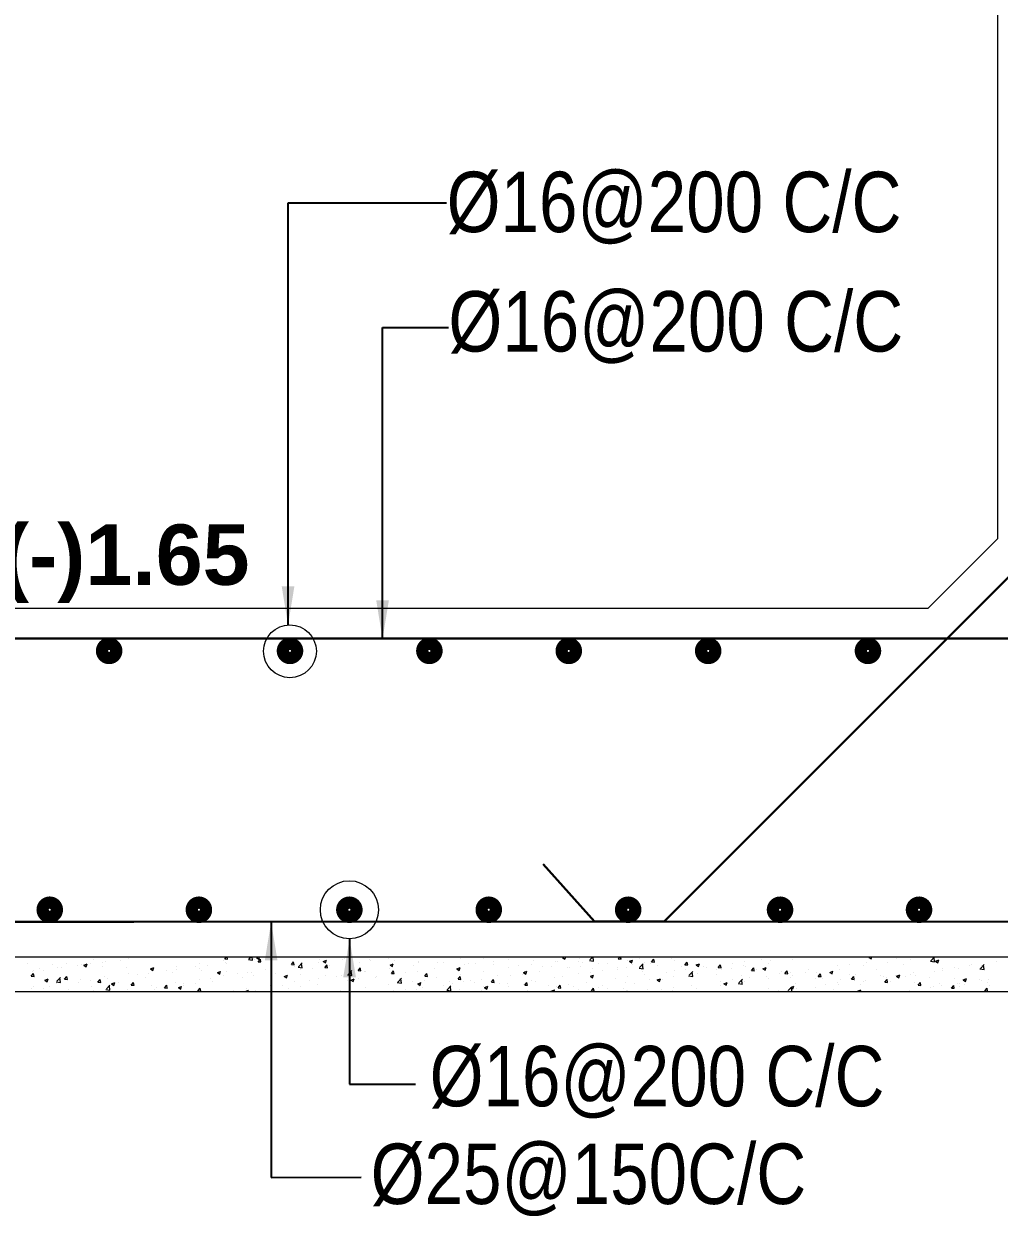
# Model space of a CAD drawing. Extents: x -119161 to 3778985, y -718511 to -30958.
# Drawn here: x 2988779 to 2992326, y -265486 to -261150 of the extents above; entities that cross this region are included whole.
import ezdxf

# ---------------------------------------------------------------- set-up
doc = ezdxf.new("R2010")
doc.units = 0
doc.header["$MEASUREMENT"] = 0
doc.layers.add('Dim', color=7, linetype='CONTINUOUS', lineweight=9)
doc.layers.add('ROD', color=1, linetype='CONTINUOUS', lineweight=30)
for name, color, linetype in [('LINE', 7, 'CONTINUOUS'), ('TEXT', 10, 'CONTINUOUS'), ('TXT', 7, 'CONTINUOUS')]:
    doc.layers.add(name, color=color, linetype=linetype)
doc.styles.add('ARIAL', font='ARIALN.TTF')
doc.dimstyles.new('dim_70', dxfattribs={"dimtxt": 140, "dimasz": 140, "dimexe": 70, "dimexo": 40, "dimgap": 50, "dimtad": 1, "dimdec": 0, "dimzin": 0, "dimdsep": 46, "dimtxsty": 'ARIAL', "dimcen": 0.09, "dimclrd": 5, "dimclre": 5, "dimclrt": 7, "dimadec": 0, "dimazin": 0, "dimtfac": 1, "dimtdec": 0, "dimtmove": 0, "dimatfit": 3, "dimfxl": 1, "dimtolj": 1, "dimtzin": 0, "dimarcsym": 0})

msp = doc.modelspace()

# ---------------------------------------------------------------- linework, layer by layer
at = {"layer": 'Dim', "color": 2, "ltscale": 50}
for p, q in [((2989031.1, -264550.9, 0), (2989031.1, -264550.9, 0)), ((2989160.8, -264547.4, 0), (2989160.8, -264547.4, 0)), ((2989509.7, -264549.8, 0), (2989515.9, -264542.4, 0)), ((2989509.7, -264549.8, 0), (2989519.8, -264550.7, 0)), ((2989519.7, -264550.8, 0), (2989518.2, -264542.4, 0)), ((2989593.2, -264543.7, 0), (2989593.2, -264543.7, 0)), ((2989595.8, -264552.4, 0), (2989610.8, -264554.7, 0)), ((2989597.7, -264550.4, 0), (2989605.4, -264542.4, 0)), ((2989610.8, -264554.7, 0), (2989609.4, -264542.4, 0)), ((2989615.5, -264550.3, 0), (2989615.5, -264550.3, 0)), ((2989617.4, -264550.9, 0), (2989617.4, -264550.9, 0)), ((2989624.9, -264545.5, 0), (2989633.1, -264542.4, 0)), ((2989624.9, -264545.5, 0), (2989633.3, -264551.2, 0)), ((2989630.9, -264560.5, 0), (2989639, -264550.7, 0)), ((2989633.3, -264551.2, 0), (2989636.2, -264542.4, 0)), ((2989640.9, -264561.4, 0), (2989639, -264550.8, 0)), ((2989659.7, -264545.4, 0), (2989659.7, -264545.4, 0)), ((2989853.1, -264553.5, 0), (2989853.1, -264553.5, 0)), ((2989854.8, -264544.6, 0), (2989854.8, -264544.6, 0)), ((2989945, -264548.4, 0), (2989945, -264548.4, 0)), ((2990035.2, -264552.2, 0), (2990035.2, -264552.2, 0)), ((2990105.3, -264547.5, 0), (2990105.3, -264547.5, 0)), ((2990311.9, -264545, 0), (2990311.9, -264545, 0)), ((2990360.4, -264544.8, 0), (2990360.4, -264544.8, 0)), ((2990368.8, -264550, 0), (2990368.8, -264550, 0)), ((2990450.7, -264548.6, 0), (2990450.7, -264548.6, 0)), ((2990540.9, -264552.4, 0), (2990540.9, -264552.4, 0)), ((2990593.7, -264544, 0), (2990593.7, -264544, 0)), ((2990738.4, -264545.2, 0), (2990745.6, -264542.4, 0)), ((2990738.4, -264545.2, 0), (2990746.8, -264550.8, 0)), ((2990746.8, -264550.8, 0), (2990749.6, -264542.4, 0)), ((2990799.8, -264547.4, 0), (2990799.8, -264547.4, 0)), ((2990837.8, -264553.6, 0), (2990848.6, -264542.4, 0)), ((2990850.9, -264557.9, 0), (2990849.1, -264542.4, 0)), ((2990896.3, -264544.3, 0), (2990896.3, -264544.3, 0)), ((2990940.8, -264550, 0), (2990947.2, -264542.4, 0)), ((2990940.8, -264550, 0), (2990950.9, -264550.9, 0)), ((2990950.9, -264550.9, 0), (2990949.3, -264542.4, 0)), ((2991017.6, -264549, 0), (2991017.6, -264549, 0)), ((2991062, -264560.6, 0), (2991070.2, -264550.9, 0)), ((2991072.1, -264561.5, 0), (2991070.1, -264550.9, 0)), ((2991133.9, -264547.6, 0), (2991133.9, -264547.6, 0)), ((2991229.8, -264545.6, 0), (2991229.8, -264545.6, 0)), ((2991463.2, -264551.1, 0), (2991463.2, -264551.1, 0)), ((2991851.9, -264544.8, 0), (2991858.2, -264542.4, 0)), ((2991851.9, -264544.8, 0), (2991860.3, -264550.5, 0)), ((2991860.2, -264550.5, 0), (2991863, -264542.4, 0)), ((2991951.6, -264547.6, 0), (2991951.6, -264547.6, 0)), ((2992005.4, -264551.9, 0), (2992005.4, -264551.9, 0)), ((2992077.9, -264556.8, 0), (2992091.1, -264543.1, 0)), ((2992091.1, -264561.1, 0), (2992089.2, -264545, 0)), ((2988793.2, -264565.9, 0), (2988793.2, -264565.9, 0)), ((2988809.6, -264596.5, 0), (2988809.6, -264596.5, 0)), ((2988815.5, -264593.6, 0), (2988815.5, -264593.6, 0)), ((2988834, -264584.8, 0), (2988834, -264584.8, 0)), ((2988851.9, -264590.9, 0), (2988851.9, -264590.9, 0)), ((2988883.4, -264569.7, 0), (2988883.4, -264569.7, 0)), ((2988900.9, -264582.8, 0), (2988900.9, -264582.8, 0)), ((2988915.9, -264582.5, 0), (2988915.9, -264582.5, 0)), ((2988932.6, -264567.8, 0), (2988932.6, -264567.8, 0)), ((2988973.6, -264573.5, 0), (2988973.6, -264573.5, 0)), ((2988988.7, -264570.1, 0), (2988988.7, -264570.1, 0)), ((2988997.1, -264573, 0), (2989009, -264568.4, 0)), ((2988997.2, -264573, 0), (2989005.6, -264578.6, 0)), ((2989005.5, -264578.6, 0), (2989008.9, -264568.4, 0)), ((2989022.7, -264568.4, 0), (2989022.7, -264568.4, 0)), ((2989063.8, -264577.3, 0), (2989063.8, -264577.3, 0)), ((2989065, -264562.9, 0), (2989065, -264562.9, 0)), ((2989075.4, -264558.2, 0), (2989075.4, -264558.2, 0)), ((2989129, -264554.4, 0), (2989129, -264554.4, 0)), ((2989154, -264581.1, 0), (2989154, -264581.1, 0)), ((2989240, -264586.5, 0), (2989251.9, -264582, 0)), ((2989240, -264586.5, 0), (2989248.4, -264592.2, 0)), ((2989244.2, -264585, 0), (2989244.2, -264585, 0)), ((2989246.5, -264591, 0), (2989246.5, -264591, 0)), ((2989248.4, -264592.2, 0), (2989251.8, -264582, 0)), ((2989297.6, -264593, 0), (2989297.6, -264593, 0)), ((2989333.3, -264579.1, 0), (2989333.3, -264579.1, 0)), ((2989334.4, -264588.8, 0), (2989334.4, -264588.8, 0)), ((2989404.3, -264579, 0), (2989404.3, -264579, 0)), ((2989418.4, -264584.1, 0), (2989418.4, -264584.1, 0)), ((2989418.6, -264568.3, 0), (2989418.6, -264568.3, 0)), ((2989424.7, -264592.6, 0), (2989424.7, -264592.6, 0)), ((2989446.6, -264573.4, 0), (2989446.6, -264573.4, 0)), ((2989482.9, -264600, 0), (2989494.7, -264595.5, 0)), ((2989491.3, -264605.7, 0), (2989494.7, -264595.5, 0)), ((2989506.4, -264555.6, 0), (2989506.4, -264555.6, 0)), ((2989510.6, -264565, 0), (2989510.6, -264565, 0)), ((2989514.9, -264596.4, 0), (2989514.9, -264596.4, 0)), ((2989516.9, -264567.2, 0), (2989516.9, -264567.2, 0)), ((2989630.9, -264560.4, 0), (2989641, -264561.3, 0)), ((2989656, -264587.4, 0), (2989656, -264587.4, 0)), ((2989676.5, -264589.1, 0), (2989676.5, -264589.1, 0)), ((2989752.1, -264571.1, 0), (2989760.2, -264561.3, 0)), ((2989752.1, -264571.1, 0), (2989762.2, -264571.9, 0)), ((2989754.6, -264570.4, 0), (2989754.6, -264570.4, 0)), ((2989762.2, -264572, 0), (2989760.2, -264561.4, 0)), ((2989764.3, -264576.5, 0), (2989764.3, -264576.5, 0)), ((2989776.2, -264580.3, 0), (2989791.2, -264582.7, 0)), ((2989778, -264578.4, 0), (2989791.2, -264564.7, 0)), ((2989785.9, -264589.5, 0), (2989785.9, -264589.5, 0)), ((2989791.2, -264582.6, 0), (2989789.3, -264566.6, 0)), ((2989828.2, -264584, 0), (2989828.2, -264584, 0)), ((2989851, -264564.6, 0), (2989851, -264564.6, 0)), ((2989867.8, -264559.1, 0), (2989879.6, -264554.5, 0)), ((2989867.8, -264559.1, 0), (2989876.2, -264564.7, 0)), ((2989873.3, -264581.7, 0), (2989881.5, -264572, 0)), ((2989873.3, -264581.7, 0), (2989883.4, -264582.5, 0)), ((2989876.1, -264564.7, 0), (2989879.6, -264554.5, 0)), ((2989883.4, -264582.6, 0), (2989881.4, -264572, 0)), ((2989892.3, -264575.5, 0), (2989892.3, -264575.5, 0)), ((2989936.4, -264553.7, 0), (2989936.4, -264553.7, 0)), ((2989958.4, -264606.3, 0), (2989971.6, -264592.6, 0)), ((2989971.5, -264610.6, 0), (2989969.7, -264594.6, 0)), ((2989994.5, -264592.3, 0), (2990002.7, -264582.6, 0)), ((2989994.5, -264592.3, 0), (2990004.6, -264593.1, 0)), ((2989999, -264561.5, 0), (2989999, -264561.5, 0)), ((2990004.6, -264593.2, 0), (2990002.6, -264582.6, 0)), ((2990016.2, -264595.8, 0), (2990016.2, -264595.8, 0)), ((2990041.3, -264555.9, 0), (2990041.3, -264555.9, 0)), ((2990108.9, -264585.4, 0), (2990108.9, -264585.4, 0)), ((2990110.6, -264572.6, 0), (2990122.5, -264568.1, 0)), ((2990110.6, -264572.6, 0), (2990119.1, -264578.3, 0)), ((2990114.8, -264578.8, 0), (2990114.8, -264578.8, 0)), ((2990115.7, -264602.9, 0), (2990123.9, -264593.2, 0)), ((2990119, -264578.3, 0), (2990122.4, -264568.1, 0)), ((2990125.8, -264603.8, 0), (2990123.8, -264593.2, 0)), ((2990125.4, -264556.1, 0), (2990125.4, -264556.1, 0)), ((2990194.3, -264574.6, 0), (2990194.3, -264574.6, 0)), ((2990209.9, -264594.5, 0), (2990209.9, -264594.5, 0)), ((2990213.3, -264561.9, 0), (2990213.3, -264561.9, 0)), ((2990215.6, -264559.9, 0), (2990215.6, -264559.9, 0)), ((2990273.9, -264586.1, 0), (2990273.9, -264586.1, 0)), ((2990282, -264561.9, 0), (2990282, -264561.9, 0)), ((2990305.9, -264563.7, 0), (2990305.9, -264563.7, 0)), ((2990353.5, -264586.1, 0), (2990365.4, -264581.6, 0)), ((2990353.5, -264586.1, 0), (2990361.9, -264591.8, 0)), ((2990361.9, -264591.8, 0), (2990365.3, -264581.6, 0)), ((2990380.6, -264572.1, 0), (2990380.6, -264572.1, 0)), ((2990396.1, -264567.5, 0), (2990396.1, -264567.5, 0)), ((2990422.9, -264566.5, 0), (2990422.9, -264566.5, 0)), ((2990452.1, -264595.5, 0), (2990452.1, -264595.5, 0)), ((2990486.3, -264571.3, 0), (2990486.3, -264571.3, 0)), ((2990486.9, -264558.1, 0), (2990486.9, -264558.1, 0)), ((2990539.9, -264582.8, 0), (2990539.9, -264582.8, 0)), ((2990576.5, -264575.1, 0), (2990576.5, -264575.1, 0)), ((2990596.4, -264599.7, 0), (2990608.2, -264595.1, 0)), ((2990600.6, -264595.1, 0), (2990600.6, -264595.1, 0)), ((2990604.8, -264605.3, 0), (2990608.2, -264595.1, 0)), ((2990626.7, -264570.9, 0), (2990626.7, -264570.9, 0)), ((2990631.1, -264556.2, 0), (2990631.1, -264556.2, 0)), ((2990655.5, -264596.7, 0), (2990655.5, -264596.7, 0)), ((2990666.7, -264578.9, 0), (2990666.7, -264578.9, 0)), ((2990699.2, -264578.2, 0), (2990699.2, -264578.2, 0)), ((2990712, -264560.1, 0), (2990712, -264560.1, 0)), ((2990721.3, -264560, 0), (2990721.3, -264560, 0)), ((2990756.9, -264582.7, 0), (2990756.9, -264582.7, 0)), ((2990762.2, -264582.6, 0), (2990762.2, -264582.6, 0)), ((2990797.7, -264561.2, 0), (2990797.7, -264561.2, 0)), ((2990804.6, -264577, 0), (2990804.6, -264577, 0)), ((2990811.5, -264563.8, 0), (2990811.5, -264563.8, 0)), ((2990835.9, -264555.6, 0), (2990851, -264557.9, 0)), ((2990847.2, -264586.6, 0), (2990847.2, -264586.6, 0)), ((2990868.6, -264568.6, 0), (2990868.6, -264568.6, 0)), ((2990884.5, -264591.8, 0), (2990884.5, -264591.8, 0)), ((2990901.7, -264567.7, 0), (2990901.7, -264567.7, 0)), ((2990936.8, -264581.4, 0), (2990936.8, -264581.4, 0)), ((2990937.4, -264590.4, 0), (2990937.4, -264590.4, 0)), ((2990969.9, -264581, 0), (2990969.9, -264581, 0)), ((2990975.3, -264554.6, 0), (2990975.3, -264554.6, 0)), ((2990981.3, -264558.7, 0), (2990993.1, -264554.2, 0)), ((2990981.3, -264558.7, 0), (2990989.7, -264564.4, 0)), ((2990989.6, -264564.4, 0), (2990993.1, -264554.2, 0)), ((2990992, -264571.5, 0), (2990992, -264571.5, 0)), ((2991016.3, -264583.5, 0), (2991031.3, -264585.9, 0)), ((2991018.2, -264581.6, 0), (2991031.3, -264567.9, 0)), ((2991027.6, -264594.2, 0), (2991027.6, -264594.2, 0)), ((2991031.3, -264585.8, 0), (2991029.4, -264569.8, 0)), ((2991035.3, -264564.5, 0), (2991035.3, -264564.5, 0)), ((2991057.7, -264568.3, 0), (2991057.7, -264568.3, 0)), ((2991062, -264560.6, 0), (2991072.1, -264561.5, 0)), ((2991082.2, -264575.3, 0), (2991082.2, -264575.3, 0)), ((2991143.9, -264593.2, 0), (2991143.9, -264593.2, 0)), ((2991144.4, -264556.4, 0), (2991144.4, -264556.4, 0)), ((2991172.4, -264579.1, 0), (2991172.4, -264579.1, 0)), ((2991183.2, -264571.2, 0), (2991191.4, -264561.5, 0)), ((2991183.2, -264571.2, 0), (2991193.3, -264572.1, 0)), ((2991186.2, -264587.6, 0), (2991186.2, -264587.6, 0)), ((2991193.3, -264572.1, 0), (2991191.4, -264561.5, 0)), ((2991198.5, -264609.6, 0), (2991211.7, -264595.8, 0)), ((2991224.1, -264572.2, 0), (2991236, -264567.7, 0)), ((2991224.1, -264572.2, 0), (2991232.6, -264577.9, 0)), ((2991232.5, -264577.9, 0), (2991235.9, -264567.7, 0)), ((2991250.2, -264579.2, 0), (2991250.2, -264579.2, 0)), ((2991262.6, -264582.9, 0), (2991262.6, -264582.9, 0)), ((2991297, -264589.8, 0), (2991297, -264589.8, 0)), ((2991304.5, -264581.8, 0), (2991312.6, -264572.1, 0)), ((2991304.5, -264581.8, 0), (2991314.6, -264582.7, 0)), ((2991314.5, -264582.7, 0), (2991312.6, -264572.1, 0)), ((2991315.5, -264589.2, 0), (2991315.5, -264589.2, 0)), ((2991352.8, -264586.7, 0), (2991352.8, -264586.7, 0)), ((2991356.9, -264565.1, 0), (2991356.9, -264565.1, 0)), ((2991395.5, -264572.9, 0), (2991395.5, -264572.9, 0)), ((2991399.2, -264559.6, 0), (2991399.2, -264559.6, 0)), ((2991402.3, -264577.3, 0), (2991402.3, -264577.3, 0)), ((2991425.7, -264592.4, 0), (2991433.8, -264582.7, 0)), ((2991425.7, -264592.4, 0), (2991435.8, -264593.3, 0)), ((2991435.7, -264593.3, 0), (2991433.8, -264582.8, 0)), ((2991443, -264590.5, 0), (2991443, -264590.5, 0)), ((2991467, -264585.8, 0), (2991478.9, -264581.2, 0)), ((2991467, -264585.8, 0), (2991475.4, -264591.4, 0)), ((2991475.4, -264591.4, 0), (2991478.8, -264581.2, 0)), ((2991487.6, -264566.4, 0), (2991487.6, -264566.4, 0)), ((2991494.1, -264556, 0), (2991494.1, -264556, 0)), ((2991533.3, -264594.3, 0), (2991533.3, -264594.3, 0)), ((2991546.9, -264603, 0), (2991555, -264593.3, 0)), ((2991557, -264604, 0), (2991555, -264593.4, 0)), ((2991575.4, -264553.8, 0), (2991575.4, -264553.8, 0)), ((2991631.8, -264589.7, 0), (2991631.8, -264589.7, 0)), ((2991709.9, -264599.3, 0), (2991721.7, -264594.8, 0)), ((2991718.3, -264605, 0), (2991721.7, -264594.8, 0)), ((2991738.6, -264575.7, 0), (2991738.6, -264575.7, 0)), ((2991745.5, -264587.3, 0), (2991745.5, -264587.3, 0)), ((2991780.9, -264570.1, 0), (2991780.9, -264570.1, 0)), ((2991833.3, -264574.6, 0), (2991833.3, -264574.6, 0)), ((2991844.9, -264561.7, 0), (2991844.9, -264561.7, 0)), ((2991881.4, -264589.2, 0), (2991881.4, -264589.2, 0)), ((2991920.1, -264562.7, 0), (2991920.1, -264562.7, 0)), ((2991979.9, -264572.2, 0), (2991979.9, -264572.2, 0)), ((2992076.1, -264558.8, 0), (2992091.1, -264561.1, 0)), ((2992078.5, -264555.3, 0), (2992078.5, -264555.3, 0)), ((2992091.1, -264595.5, 0), (2992091.1, -264595.5, 0)), ((2992094.8, -264558.3, 0), (2992106.6, -264553.8, 0)), ((2992094.8, -264558.3, 0), (2992103.2, -264564, 0)), ((2992103.1, -264564, 0), (2992106.6, -264553.8, 0)), ((2992119, -264592.4, 0), (2992119, -264592.4, 0)), ((2992120.2, -264586.2, 0), (2992120.2, -264586.2, 0)), ((2992162.5, -264580.7, 0), (2992162.5, -264580.7, 0)), ((2992177.9, -264583.6, 0), (2992177.9, -264583.6, 0)), ((2992217.5, -264575.5, 0), (2992217.5, -264575.5, 0)), ((2992226.5, -264572.3, 0), (2992226.5, -264572.3, 0)), ((2992256.4, -264586.8, 0), (2992271.5, -264589.1, 0)), ((2992258.3, -264584.8, 0), (2992271.5, -264571.1, 0)), ((2992263.3, -264572.8, 0), (2992263.3, -264572.8, 0)), ((2992271.4, -264589.1, 0), (2992269.6, -264573, 0)), ((2992316.1, -264558.6, 0), (2992316.1, -264558.6, 0)), ((2988805.8, -264613.3, 0), (2988814, -264603.6, 0)), ((2988805.8, -264613.3, 0), (2988815.9, -264614.2, 0)), ((2988815.9, -264614.3, 0), (2988813.9, -264603.7, 0)), ((2988855.2, -264627.5, 0), (2988867, -264622.9, 0)), ((2988855.2, -264627.5, 0), (2988863.6, -264633.1, 0)), ((2988863.5, -264633.2, 0), (2988866.9, -264622.9, 0)), ((2988896.7, -264633.1, 0), (2988911.8, -264635.4, 0)), ((2988898.6, -264631.1, 0), (2988911.8, -264617.4, 0)), ((2988898.8, -264639, 0), (2988898.8, -264639, 0)), ((2988911.7, -264635.4, 0), (2988909.9, -264619.3, 0)), ((2988927, -264623.9, 0), (2988935.2, -264614.2, 0)), ((2988927, -264623.9, 0), (2988937.1, -264624.8, 0)), ((2988937.1, -264624.9, 0), (2988935.1, -264614.3, 0)), ((2988978.2, -264635.1, 0), (2988978.2, -264635.1, 0)), ((2988986.6, -264626.4, 0), (2988986.6, -264626.4, 0)), ((2989020.5, -264629.5, 0), (2989020.5, -264629.5, 0)), ((2989048.2, -264634.5, 0), (2989056.4, -264624.8, 0)), ((2989048.2, -264634.5, 0), (2989058.3, -264635.4, 0)), ((2989058.3, -264635.5, 0), (2989056.3, -264624.9, 0)), ((2989073.4, -264614.5, 0), (2989073.4, -264614.5, 0)), ((2989084.5, -264621.1, 0), (2989084.5, -264621.1, 0)), ((2989098, -264641, 0), (2989109.9, -264636.5, 0)), ((2989106.4, -264646.7, 0), (2989109.8, -264636.5, 0)), ((2989122.7, -264634.8, 0), (2989122.7, -264634.8, 0)), ((2989158.7, -264603.6, 0), (2989158.7, -264603.6, 0)), ((2989169.5, -264645.2, 0), (2989177.6, -264635.4, 0)), ((2989179.5, -264646.1, 0), (2989177.6, -264635.5, 0)), ((2989191.3, -264607, 0), (2989191.3, -264607, 0)), ((2989221.3, -264617.9, 0), (2989221.3, -264617.9, 0)), ((2989233.6, -264601.5, 0), (2989233.6, -264601.5, 0)), ((2989319.8, -264601, 0), (2989319.8, -264601, 0)), ((2989331.2, -264635.3, 0), (2989331.2, -264635.3, 0)), ((2989360.3, -264638.1, 0), (2989360.3, -264638.1, 0)), ((2989402.2, -264640.1, 0), (2989402.2, -264640.1, 0)), ((2989416.6, -264624.5, 0), (2989416.6, -264624.5, 0)), ((2989458.9, -264621.2, 0), (2989458.9, -264621.2, 0)), ((2989466.2, -264631.6, 0), (2989466.2, -264631.6, 0)), ((2989482.9, -264600, 0), (2989491.3, -264605.7, 0)), ((2989504.4, -264611.8, 0), (2989504.4, -264611.8, 0)), ((2989557.4, -264604.3, 0), (2989557.4, -264604.3, 0)), ((2989572.9, -264617.6, 0), (2989572.9, -264617.6, 0)), ((2989591.1, -264599.9, 0), (2989591.1, -264599.9, 0)), ((2989605.1, -264600.2, 0), (2989605.1, -264600.2, 0)), ((2989615.2, -264612, 0), (2989615.2, -264612, 0)), ((2989679.2, -264603.6, 0), (2989679.2, -264603.6, 0)), ((2989695.3, -264604, 0), (2989695.3, -264604, 0)), ((2989725.8, -264613.6, 0), (2989737.6, -264609, 0)), ((2989725.8, -264613.6, 0), (2989734.2, -264619.2, 0)), ((2989734.1, -264619.2, 0), (2989737.6, -264609, 0)), ((2989762.2, -264632.7, 0), (2989762.2, -264632.7, 0)), ((2989785.5, -264607.8, 0), (2989785.5, -264607.8, 0)), ((2989819.1, -264629.6, 0), (2989819.1, -264629.6, 0)), ((2989849, -264620.8, 0), (2989849, -264620.8, 0)), ((2989875.7, -264611.6, 0), (2989875.7, -264611.6, 0)), ((2989917.7, -264612.7, 0), (2989917.7, -264612.7, 0)), ((2989934.4, -264610, 0), (2989934.4, -264610, 0)), ((2989954.5, -264628.2, 0), (2989954.5, -264628.2, 0)), ((2989956.5, -264608.3, 0), (2989971.5, -264610.6, 0)), ((2989966, -264615.4, 0), (2989966, -264615.4, 0)), ((2989968.6, -264627.1, 0), (2989980.5, -264622.6, 0)), ((2989968.6, -264627.1, 0), (2989977.1, -264632.8, 0)), ((2989977, -264632.8, 0), (2989980.4, -264622.6, 0)), ((2989996.8, -264622.6, 0), (2989996.8, -264622.6, 0)), ((2990022.1, -264597.3, 0), (2990022.1, -264597.3, 0)), ((2990056.2, -264619.3, 0), (2990056.2, -264619.3, 0)), ((2990060.8, -264614.2, 0), (2990060.8, -264614.2, 0)), ((2990115.7, -264602.9, 0), (2990125.8, -264603.8, 0)), ((2990136.9, -264636.3, 0), (2990151.9, -264638.6, 0)), ((2990138.8, -264634.3, 0), (2990151.9, -264620.6, 0)), ((2990146.4, -264623.1, 0), (2990146.4, -264623.1, 0)), ((2990151.9, -264638.6, 0), (2990150, -264622.5, 0)), ((2990167.6, -264600.1, 0), (2990167.6, -264600.1, 0)), ((2990192.2, -264630.9, 0), (2990192.2, -264630.9, 0)), ((2990211.5, -264640.6, 0), (2990223.4, -264636.1, 0)), ((2990219.9, -264646.3, 0), (2990223.3, -264636.1, 0)), ((2990236.6, -264626.9, 0), (2990236.6, -264626.9, 0)), ((2990237, -264613.5, 0), (2990245.1, -264603.8, 0)), ((2990237, -264613.5, 0), (2990247.1, -264614.4, 0)), ((2990247, -264614.4, 0), (2990245.1, -264603.8, 0)), ((2990280, -264618.2, 0), (2990280, -264618.2, 0)), ((2990326.8, -264630.7, 0), (2990326.8, -264630.7, 0)), ((2990336.2, -264638.7, 0), (2990336.2, -264638.7, 0)), ((2990358.2, -264624.1, 0), (2990366.3, -264614.4, 0)), ((2990358.2, -264624.1, 0), (2990368.3, -264625, 0)), ((2990368.2, -264625, 0), (2990366.3, -264614.4, 0)), ((2990366.8, -264606.3, 0), (2990366.8, -264606.3, 0)), ((2990378.5, -264633.1, 0), (2990378.5, -264633.1, 0)), ((2990403.5, -264628.9, 0), (2990403.5, -264628.9, 0)), ((2990417, -264634.5, 0), (2990417, -264634.5, 0)), ((2990442.5, -264624.7, 0), (2990442.5, -264624.7, 0)), ((2990479.4, -264634.7, 0), (2990487.5, -264625, 0)), ((2990479.4, -264634.7, 0), (2990489.5, -264635.6, 0)), ((2990489.5, -264635.6, 0), (2990487.5, -264625, 0)), ((2990502, -264612, 0), (2990502, -264612, 0)), ((2990507.3, -264638.3, 0), (2990507.3, -264638.3, 0)), ((2990537.8, -264639.1, 0), (2990537.8, -264639.1, 0)), ((2990549.2, -264610.7, 0), (2990549.2, -264610.7, 0)), ((2990591.5, -264605.1, 0), (2990591.5, -264605.1, 0)), ((2990596.4, -264599.7, 0), (2990604.8, -264605.3, 0)), ((2990600.6, -264645.3, 0), (2990608.8, -264635.6, 0)), ((2990610.7, -264646.2, 0), (2990608.7, -264635.6, 0)), ((2990624.6, -264627.2, 0), (2990624.6, -264627.2, 0)), ((2990641.1, -264632.2, 0), (2990641.1, -264632.2, 0)), ((2990710, -264616.3, 0), (2990710, -264616.3, 0)), ((2990739.6, -264615.3, 0), (2990739.6, -264615.3, 0)), ((2990797.7, -264603.7, 0), (2990797.7, -264603.7, 0)), ((2990824.1, -264635.3, 0), (2990824.1, -264635.3, 0)), ((2990838.2, -264598.4, 0), (2990838.2, -264598.4, 0)), ((2990839.3, -264613.2, 0), (2990851.1, -264608.7, 0)), ((2990839.3, -264613.2, 0), (2990847.7, -264618.9, 0)), ((2990847.6, -264618.9, 0), (2990851.1, -264608.7, 0)), ((2990930.8, -264621.2, 0), (2990930.8, -264621.2, 0)), ((2990967.8, -264637.2, 0), (2990967.8, -264637.2, 0)), ((2990973.1, -264615.7, 0), (2990973.1, -264615.7, 0)), ((2991037.1, -264607.2, 0), (2991037.1, -264607.2, 0)), ((2991055.6, -264624.5, 0), (2991055.6, -264624.5, 0)), ((2991082.1, -264626.7, 0), (2991094, -264622.2, 0)), ((2991082.1, -264626.7, 0), (2991090.6, -264632.4, 0)), ((2991090.5, -264632.4, 0), (2991093.9, -264622.2, 0)), ((2991099.9, -264623.7, 0), (2991099.9, -264623.7, 0)), ((2991117.8, -264598, 0), (2991117.8, -264598, 0)), ((2991142.4, -264612.6, 0), (2991142.4, -264612.6, 0)), ((2991196.7, -264611.5, 0), (2991211.7, -264613.9, 0)), ((2991198.4, -264606.7, 0), (2991198.4, -264606.7, 0)), ((2991208, -264601.8, 0), (2991208, -264601.8, 0)), ((2991211.7, -264613.8, 0), (2991209.8, -264597.8, 0)), ((2991227.7, -264601.8, 0), (2991227.7, -264601.8, 0)), ((2991298.2, -264605.6, 0), (2991298.2, -264605.6, 0)), ((2991312.5, -264631.8, 0), (2991312.5, -264631.8, 0)), ((2991325, -264640.3, 0), (2991336.9, -264635.7, 0)), ((2991325, -264640.3, 0), (2991333.4, -264645.9, 0)), ((2991333.4, -264645.9, 0), (2991336.8, -264635.7, 0)), ((2991354.8, -264626.2, 0), (2991354.8, -264626.2, 0)), ((2991377, -264639.5, 0), (2991392.1, -264641.8, 0)), ((2991378.9, -264637.5, 0), (2991392.1, -264623.8, 0)), ((2991388.5, -264609.4, 0), (2991388.5, -264609.4, 0)), ((2991392, -264641.8, 0), (2991390.2, -264625.7, 0)), ((2991400.2, -264633.5, 0), (2991400.2, -264633.5, 0)), ((2991418.8, -264617.8, 0), (2991418.8, -264617.8, 0)), ((2991478.7, -264613.2, 0), (2991478.7, -264613.2, 0)), ((2991485.6, -264622.7, 0), (2991485.6, -264622.7, 0)), ((2991525.5, -264603.7, 0), (2991525.5, -264603.7, 0)), ((2991546.9, -264603, 0), (2991557, -264603.9, 0)), ((2991567.8, -264598.2, 0), (2991567.8, -264598.2, 0)), ((2991568.9, -264617, 0), (2991568.9, -264617, 0)), ((2991573.4, -264610, 0), (2991573.4, -264610, 0)), ((2991585.7, -264639.9, 0), (2991585.7, -264639.9, 0)), ((2991623.5, -264598.2, 0), (2991623.5, -264598.2, 0)), ((2991659.1, -264620.9, 0), (2991659.1, -264620.9, 0)), ((2991660.1, -264598.1, 0), (2991660.1, -264598.1, 0)), ((2991668.1, -264613.6, 0), (2991676.3, -264603.9, 0)), ((2991668.1, -264613.6, 0), (2991678.2, -264614.5, 0)), ((2991678.2, -264614.6, 0), (2991676.2, -264604, 0)), ((2991684.2, -264623, 0), (2991684.2, -264623, 0)), ((2991709.9, -264599.3, 0), (2991718.3, -264605, 0)), ((2991713.7, -264602, 0), (2991713.7, -264602, 0)), ((2991736.4, -264636.8, 0), (2991736.4, -264636.8, 0)), ((2991749.3, -264624.7, 0), (2991749.3, -264624.7, 0)), ((2991782.8, -264606.1, 0), (2991782.8, -264606.1, 0)), ((2991789.3, -264624.2, 0), (2991797.5, -264614.5, 0)), ((2991789.3, -264624.2, 0), (2991799.4, -264625.1, 0)), ((2991799.4, -264625.2, 0), (2991797.4, -264614.6, 0)), ((2991800.4, -264628.3, 0), (2991800.4, -264628.3, 0)), ((2991803.9, -264605.8, 0), (2991803.9, -264605.8, 0)), ((2991831.2, -264630.9, 0), (2991831.2, -264630.9, 0)), ((2991839.5, -264628.5, 0), (2991839.5, -264628.5, 0)), ((2991894.1, -264609.6, 0), (2991894.1, -264609.6, 0)), ((2991907.1, -264614.3, 0), (2991907.1, -264614.3, 0)), ((2991910.5, -264634.8, 0), (2991918.7, -264625.1, 0)), ((2991910.5, -264634.8, 0), (2991920.6, -264635.7, 0)), ((2991918, -264619, 0), (2991918, -264619, 0)), ((2991920.6, -264635.8, 0), (2991918.7, -264625.2, 0)), ((2991921.8, -264626.3, 0), (2991921.8, -264626.3, 0)), ((2991929.8, -264632.3, 0), (2991929.8, -264632.3, 0)), ((2991949.4, -264608.7, 0), (2991949.4, -264608.7, 0)), ((2991952.8, -264612.8, 0), (2991964.6, -264608.3, 0)), ((2991952.8, -264612.8, 0), (2991961.2, -264618.5, 0)), ((2991961.1, -264618.5, 0), (2991964.6, -264608.3, 0)), ((2991984.3, -264613.4, 0), (2991984.3, -264613.4, 0)), ((2992003.4, -264608.2, 0), (2992003.4, -264608.2, 0)), ((2992013.5, -264600.3, 0), (2992013.5, -264600.3, 0)), ((2992020, -264636.1, 0), (2992020, -264636.1, 0)), ((2992020.4, -264609.3, 0), (2992020.4, -264609.3, 0)), ((2992031.8, -264645.4, 0), (2992039.9, -264635.7, 0)), ((2992041.8, -264646.4, 0), (2992039.9, -264635.8, 0)), ((2992074.5, -264617.2, 0), (2992074.5, -264617.2, 0)), ((2992110.2, -264639.9, 0), (2992110.2, -264639.9, 0)), ((2992164.8, -264621, 0), (2992164.8, -264621, 0)), ((2992175.9, -264639.9, 0), (2992175.9, -264639.9, 0)), ((2992182, -264638.9, 0), (2992182, -264638.9, 0)), ((2992195.6, -264626.4, 0), (2992207.5, -264621.8, 0)), ((2992195.6, -264626.4, 0), (2992204.1, -264632, 0)), ((2992204, -264632, 0), (2992207.4, -264621.8, 0)), ((2992255, -264624.8, 0), (2992255, -264624.8, 0)), ((2992261.2, -264629, 0), (2992261.2, -264629, 0)), ((2992282.1, -264634.7, 0), (2992282.1, -264634.7, 0)), ((2992288.8, -264624.9, 0), (2992288.8, -264624.9, 0)), ((2988807.5, -264657.6, 0), (2988807.5, -264657.6, 0)), ((2988813.5, -264649.9, 0), (2988813.5, -264649.9, 0)), ((2988850.5, -264656.1, 0), (2988850.5, -264656.1, 0)), ((2988871.5, -264649.1, 0), (2988871.5, -264649.1, 0)), ((2988925.6, -264668.7, 0), (2988925.6, -264668.7, 0)), ((2988940.7, -264659.9, 0), (2988940.7, -264659.9, 0)), ((2989024.2, -264651.8, 0), (2989024.2, -264651.8, 0)), ((2989030.9, -264663.7, 0), (2989030.9, -264663.7, 0)), ((2989077.1, -264661, 0), (2989092.1, -264663.4, 0)), ((2989079, -264659.1, 0), (2989092.1, -264645.4, 0)), ((2989092.1, -264663.3, 0), (2989090.2, -264647.3, 0)), ((2989098, -264641, 0), (2989106.4, -264646.7, 0)), ((2989121.1, -264667.5, 0), (2989121.1, -264667.5, 0)), ((2989156.7, -264659.9, 0), (2989156.7, -264659.9, 0)), ((2989169.5, -264645.1, 0), (2989179.6, -264646, 0)), ((2989189.1, -264668.1, 0), (2989189.1, -264668.1, 0)), ((2989244.5, -264647.2, 0), (2989244.5, -264647.2, 0)), ((2989253.1, -264659.7, 0), (2989253.1, -264659.7, 0)), ((2989261.8, -264655, 0), (2989261.8, -264655, 0)), ((2989290.7, -264655.8, 0), (2989298.8, -264646, 0)), ((2989290.7, -264655.8, 0), (2989300.8, -264656.6, 0)), ((2989300.7, -264656.7, 0), (2989298.8, -264646.1, 0)), ((2989340.9, -264654.5, 0), (2989352.7, -264650, 0)), ((2989340.9, -264654.5, 0), (2989349.3, -264660.2, 0)), ((2989349.3, -264660.2, 0), (2989352.7, -264650, 0)), ((2989359.8, -264645.6, 0), (2989359.8, -264645.6, 0)), ((2989411.9, -264666.4, 0), (2989420, -264656.7, 0)), ((2989411.9, -264666.4, 0), (2989422, -264667.2, 0)), ((2989422, -264667.3, 0), (2989420, -264656.7, 0)), ((2989502.3, -264668.1, 0), (2989502.3, -264668.1, 0)), ((2989539.7, -264669.1, 0), (2989541.3, -264667.3, 0)), ((2989541.5, -264669.1, 0), (2989541.2, -264667.3, 0)), ((2989583.8, -264668.1, 0), (2989595.6, -264663.5, 0)), ((2989583.8, -264668.1, 0), (2989585.3, -264669.1, 0)), ((2989589.1, -264656.2, 0), (2989589.1, -264656.2, 0)), ((2989593.7, -264669.1, 0), (2989595.6, -264663.5, 0)), ((2989622, -264663.4, 0), (2989622, -264663.4, 0)), ((2989674.4, -264645.4, 0), (2989674.4, -264645.4, 0)), ((2989720.5, -264646.5, 0), (2989720.5, -264646.5, 0)), ((2989741.5, -264656.2, 0), (2989741.5, -264656.2, 0)), ((2989783.8, -264650.6, 0), (2989783.8, -264650.6, 0)), ((2989847.8, -264642.2, 0), (2989847.8, -264642.2, 0)), ((2989932.3, -264666.3, 0), (2989932.3, -264666.3, 0)), ((2990020.1, -264653.6, 0), (2990020.1, -264653.6, 0)), ((2990106.8, -264641.7, 0), (2990106.8, -264641.7, 0)), ((2990123.1, -264666.8, 0), (2990123.1, -264666.8, 0)), ((2990165.4, -264661.2, 0), (2990165.4, -264661.2, 0)), ((2990206.4, -264662.8, 0), (2990206.4, -264662.8, 0)), ((2990211.5, -264640.6, 0), (2990219.9, -264646.3, 0)), ((2990229.4, -264652.8, 0), (2990229.4, -264652.8, 0)), ((2990304.9, -264645.8, 0), (2990304.9, -264645.8, 0)), ((2990317.2, -264664.3, 0), (2990332.3, -264666.6, 0)), ((2990319.1, -264662.3, 0), (2990332.3, -264648.6, 0)), ((2990332.2, -264666.6, 0), (2990330.4, -264650.5, 0)), ((2990364.7, -264662.6, 0), (2990364.7, -264662.6, 0)), ((2990444, -264666, 0), (2990444, -264666, 0)), ((2990450.1, -264651.7, 0), (2990450.1, -264651.7, 0)), ((2990454.4, -264654.2, 0), (2990466.2, -264649.6, 0)), ((2990454.4, -264654.2, 0), (2990462.8, -264659.8, 0)), ((2990462.8, -264659.9, 0), (2990466.2, -264649.6, 0)), ((2990542.5, -264649.1, 0), (2990542.5, -264649.1, 0)), ((2990597.5, -264642.1, 0), (2990597.5, -264642.1, 0)), ((2990600.6, -264645.3, 0), (2990610.7, -264646.2, 0)), ((2990611.1, -264663.3, 0), (2990611.1, -264663.3, 0)), ((2990687.7, -264645.9, 0), (2990687.7, -264645.9, 0)), ((2990697.3, -264667.7, 0), (2990709.1, -264663.2, 0)), ((2990697.3, -264667.7, 0), (2990699.4, -264669.1, 0)), ((2990707.1, -264669.1, 0), (2990709.1, -264663.2, 0)), ((2990717.8, -264649.3, 0), (2990717.8, -264649.3, 0)), ((2990721.8, -264655.9, 0), (2990730, -264646.2, 0)), ((2990721.8, -264655.9, 0), (2990731.9, -264656.8, 0)), ((2990731.9, -264656.8, 0), (2990729.9, -264646.2, 0)), ((2990760.1, -264643.7, 0), (2990760.1, -264643.7, 0)), ((2990777.9, -264649.8, 0), (2990777.9, -264649.8, 0)), ((2990795.7, -264659.9, 0), (2990795.7, -264659.9, 0)), ((2990843, -264666.5, 0), (2990851.2, -264656.8, 0)), ((2990843, -264666.5, 0), (2990853.1, -264667.4, 0)), ((2990853.1, -264667.4, 0), (2990851.2, -264656.8, 0)), ((2990868.1, -264653.6, 0), (2990868.1, -264653.6, 0)), ((2990882.5, -264648, 0), (2990882.5, -264648, 0)), ((2990902.7, -264657.5, 0), (2990902.7, -264657.5, 0)), ((2990958.3, -264657.4, 0), (2990958.3, -264657.4, 0)), ((2990970.9, -264669.1, 0), (2990972.4, -264667.4, 0)), ((2990972.7, -264669.1, 0), (2990972.4, -264667.5, 0)), ((2991001.3, -264640.6, 0), (2991001.3, -264640.6, 0)), ((2991048.6, -264661.2, 0), (2991048.6, -264661.2, 0)), ((2991099.4, -264659.8, 0), (2991099.4, -264659.8, 0)), ((2991138.8, -264665, 0), (2991138.8, -264665, 0)), ((2991140.3, -264668.9, 0), (2991140.3, -264668.9, 0)), ((2991141.7, -264654.3, 0), (2991141.7, -264654.3, 0)), ((2991205.7, -264645.8, 0), (2991205.7, -264645.8, 0)), ((2991225.7, -264658.1, 0), (2991225.7, -264658.1, 0)), ((2991229, -264668.8, 0), (2991229, -264668.8, 0)), ((2991313.5, -264645.4, 0), (2991313.5, -264645.4, 0)), ((2991487.1, -264656.8, 0), (2991487.1, -264656.8, 0)), ((2991523.4, -264664.8, 0), (2991523.4, -264664.8, 0)), ((2991557.4, -264667.5, 0), (2991568.2, -264669.1, 0)), ((2991559.3, -264665.5, 0), (2991572.4, -264651.8, 0)), ((2991567.9, -264653.8, 0), (2991579.7, -264649.3, 0)), ((2991567.9, -264653.8, 0), (2991576.3, -264659.5, 0)), ((2991572.3, -264669.1, 0), (2991570.5, -264653.7, 0)), ((2991571.3, -264666.3, 0), (2991571.3, -264666.3, 0)), ((2991576.3, -264659.5, 0), (2991579.7, -264649.3, 0)), ((2991587.4, -264656.4, 0), (2991587.4, -264656.4, 0)), ((2991658.1, -264654.4, 0), (2991658.1, -264654.4, 0)), ((2991694.1, -264642.3, 0), (2991694.1, -264642.3, 0)), ((2991724.7, -264660.1, 0), (2991724.7, -264660.1, 0)), ((2991743.4, -264643.6, 0), (2991743.4, -264643.6, 0)), ((2991810.8, -264667.3, 0), (2991822.6, -264662.8, 0)), ((2991810.8, -264667.3, 0), (2991813.4, -264669.1, 0)), ((2991820.4, -264669.1, 0), (2991822.6, -264662.8, 0)), ((2991823.3, -264643.2, 0), (2991823.3, -264643.2, 0)), ((2991969, -264667, 0), (2991969, -264667, 0)), ((2992001.3, -264664.4, 0), (2992001.3, -264664.4, 0)), ((2992031.8, -264645.4, 0), (2992041.9, -264646.3, 0)), ((2992075.7, -264652.9, 0), (2992075.7, -264652.9, 0)), ((2992084.9, -264668.5, 0), (2992084.9, -264668.5, 0)), ((2992089.1, -264651.8, 0), (2992089.1, -264651.8, 0)), ((2992118, -264647.3, 0), (2992118, -264647.3, 0)), ((2992153, -264656, 0), (2992161.1, -264646.3, 0)), ((2992153, -264656, 0), (2992163.1, -264656.9, 0)), ((2992163, -264657, 0), (2992161.1, -264646.4, 0)), ((2992183.5, -264651.6, 0), (2992183.5, -264651.6, 0)), ((2992200.4, -264643.7, 0), (2992200.4, -264643.7, 0)), ((2992274.2, -264666.6, 0), (2992282.3, -264656.9, 0)), ((2992274.2, -264666.6, 0), (2992284.3, -264667.5, 0)), ((2992284.3, -264667.6, 0), (2992282.3, -264657, 0)), ((2992290.6, -264647.5, 0), (2992290.6, -264647.5, 0))]:
    msp.add_line(p, q, dxfattribs=at)
at = {"layer": 'Dim'}
for centre, radius in [((2989746.8, -263431.6, 0), 96.1), ((2989962.8, -264371.4, 0), 105.5)]:
    msp.add_circle(centre, radius, dxfattribs=at)
at = {"layer": 'LINE', "lineweight": 18}
for p, q in [((2992321.3, -263021.6, 0), (2992321.3, -252205.6, 0)), ((2992067.8, -263275.1, 0), (2992321.3, -263021.6, 0)), ((2986305.1, -263275.1, 0), (2992067.8, -263275.1, 0)), ((2992067.8, -263275.1, 0), (2992067.8, -263275.1, 0)), ((2984868.6, -264542.6, 0), (2993504.3, -264541.8, 0)), ((2984868.6, -264669.3, 0), (2993504.3, -264668.6, 0))]:
    msp.add_line(p, q, dxfattribs=at)
at = {"layer": 'LINE', "lineweight": 18, "elevation": 0}
msp.add_lwpolyline([(2984868.6, -264542.6), (2993504.3, -264542.6)], dxfattribs=at)
at = {"layer": 'ROD'}
for p, q in [((2989179, -263384.9, 0), (2985172.6, -263384.9, 0)), ((2989179, -263384.9, 0), (2993183.6, -263384.9, 0)), ((2989179, -264415.8, 0), (2985109, -264413.3, 0)), ((2993302.9, -264413.3, 0), (2989179, -264415.8, 0))]:
    msp.add_line(p, q, dxfattribs=at)
at = {"layer": 'ROD', "elevation": 0}
for points in [[(2991107.5, -264414.6), (2993327.5, -262194.6)], [(2991107.5, -264414.6), (2990854, -264414.6), (2990668, -264206.2)]]:
    msp.add_lwpolyline(points, dxfattribs=at)
at = {"layer": 'ROD', "const_width": 51.9, "elevation": 0}
for points in [[(2989110.2, -263423.1, -1), (2989067.9, -263437.2, -1)], [(2989725.7, -263423.1, 1), (2989768, -263437.2, 1)], [(2990275, -263423.1, -1), (2990232.7, -263437.2, -1)], [(2990782, -263423.1, -1), (2990739.7, -263437.2, -1)], [(2991246.7, -263423.1, 1), (2991289, -263437.2, 1)], [(2991827.8, -263423.1, 1), (2991870.1, -263437.2, 1)], [(2988894.3, -264364.4, -1), (2988851.9, -264378.5, -1)], [(2989394.3, -264364.4, 1), (2989436.7, -264378.5, 1)], [(2989941.7, -264364.4, 1), (2989984, -264378.5, 1)], [(2990448.7, -264364.4, 1), (2990491, -264378.5, 1)], [(2990491, -264364.4, -1), (2990448.7, -264378.5, -1)], [(2990955.7, -264364.4, 1), (2990998, -264378.5, 1)], [(2991508.1, -264364.4, 1), (2991550.4, -264378.5, 1)], [(2992013.6, -264364.4, 1), (2992055.9, -264378.5, 1)]]:
    msp.add_lwpolyline(points, format="xyb", close=True, dxfattribs=at)

# ---------------------------------------------------------------- texts
at = {"layer": 'TEXT', "color": 6, "insert": (2989599.8, -263113.4, 0), "char_height": 270.4, "width": 4950.937, "attachment_point": 6, "style": 'ARIAL'}
msp.add_mtext('{\\fArial|b1|i0|c0|p34;\\H0.8125x;EL.(-)1.5 TO (-)1.65}', dxfattribs=at)
at = {"layer": 'TXT', "color": 0, "char_height": 219.7, "attachment_point": 4, "style": 'ARIAL'}
for s, insert, width in [('%%C16@200 C/C', (2990316.7, -261819.6, 0), 2079.111), ('%%C16@200 C/C', (2990323, -262253.9, 0), 2279.579), ('%%C16@200 C/C', (2990254.8, -264998.4, 0), 2600.305), ('%%C25@150C/C', (2990040.3, -265353.7, 0), 2600.305)]:
    msp.add_mtext(s, dxfattribs=dict(at, insert=insert, width=width))

# ---------------------------------------------------------------- leaders
at = {"layer": 'Dim'}
for points in [[(2989739.8, -263335.8, 0), (2989739.8, -261800.7, 0), (2990316.2, -261800.7, 0)], [(2990083.5, -263386.3, 0), (2990083.5, -262253.9, 0), (2990323, -262253.9, 0)], [(2989678.3, -264415.8, 0), (2989678.3, -265344.9, 0), (2990005.7, -265343.3, 0)], [(2989963.6, -264477, 0), (2989963.6, -265006.1, 0), (2990203.1, -265006.1, 0)]]:
    msp.add_leader(points, dimstyle='dim_70', dxfattribs=at)

doc.saveas('drawing.dxf')
